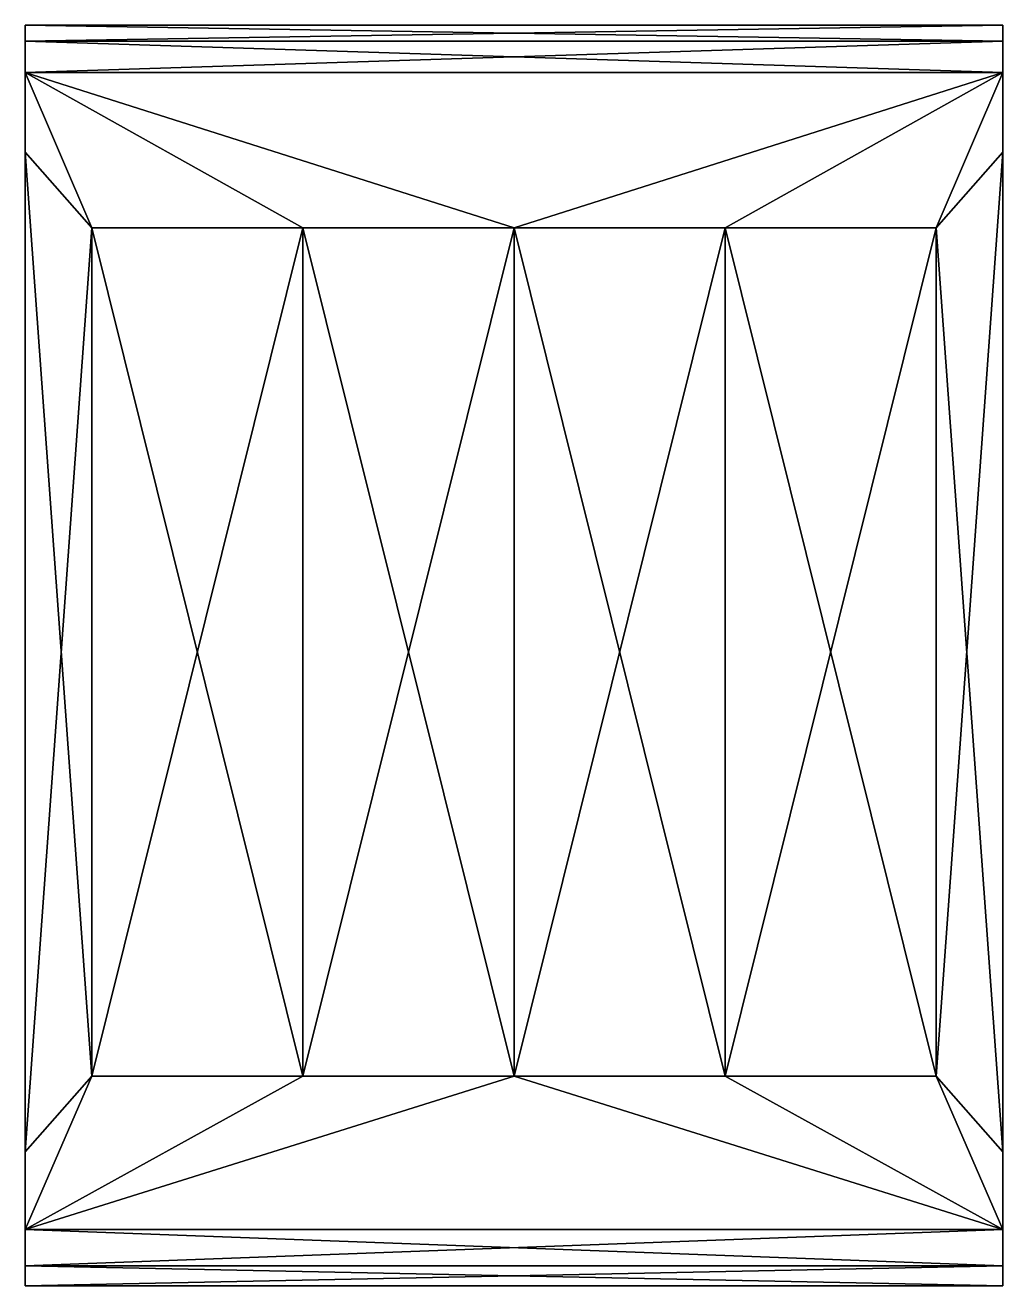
# Model space of a CAD drawing. Extents: x -59 to 59, y 0 to 152.
import ezdxf

# ---------------------------------------------------------------- set-up
doc = ezdxf.new("R2010")
doc.units = 0
doc.layers.add('chipBag01', color=250, linetype='CONTINUOUS')

msp = doc.modelspace()

# ---------------------------------------------------------------- meshes
at = {"layer": 'chipBag01'}
mesh = msp.add_polyface(dxfattribs=at)
corners = [(-59.009876, 6.787547, 3.109067), (59.009876, 6.787547, 3.109067), (-59.009876, 6.787547, -3.109067), (59.009876, 6.787547, -3.109067), (-59.009876, 146.484509, 3.109067), (59.009876, 146.484509, 3.109067), (-59.009876, 146.484509, -3.109067), (59.009876, 146.484509, -3.109067), (-59.007753, 2.427547, 3.109067), (59.007753, 2.427547, 3.109067), (-59.007753, 2.427547, -3.109067), (59.007753, 2.427547, -3.109067), (-59.007753, 150.275576, 3.109067), (59.007753, 150.275576, 3.109067), (-59.007753, 150.275576, -3.109067), (59.007753, 150.275576, -3.109067), (-59.007753, 0, 3.109067), (59.007753, 0, 3.109067), (-59.007753, 0, -3.109067), (59.007753, 0, -3.109067), (-59.007753, 152.182987, 3.109067), (59.007753, 152.182987, 3.109067), (-59.007753, 152.182987, -3.109067), (59.007753, 152.182987, -3.109067), (50.975587, 127.729534, -31.090666), (50.975587, 25.290346, -31.090666), (-59.009876, 136.841674, -23.871217), (-59.009876, 136.841674, 23.871217), (-59.009876, 16.178207, 23.871217), (-59.009876, 16.178207, -23.871217), (-50.975587, 127.729534, 31.090666), (50.975587, 127.729534, 31.090666), (50.975587, 25.290346, 31.090666), (-50.975587, 25.290346, 31.090666), (-50.975587, 127.729534, -31.090666), (59.009876, 136.841674, 23.871217), (59.009876, 136.841674, -23.871217), (59.009876, 16.178207, -23.871217), (59.009876, 16.178207, 23.871217), (-50.975587, 25.290346, -31.090666), (-25.487794, 127.729534, -35.914043), (-25.487794, 25.290346, -35.914043), (-25.487794, 127.729534, 35.914043), (-25.487794, 25.290346, 35.914043), (0, 127.729534, -37.435915), (0, 25.290346, -37.435915), (0, 127.729534, 37.435915), (0, 25.290346, 37.435915), (25.487794, 127.729534, -35.914043), (25.487794, 25.290346, -35.914043), (25.487794, 127.729534, 35.914043), (25.487794, 25.290346, 35.914043)]
mesh.append_faces([[corners[k] for k in face] for face in [(30, 42, 43), (16, 17, 19), (49, 25, 24), (22, 23, 21), (35, 36, 37), (26, 27, 28), (28, 0, 2), (3, 37, 25), (37, 3, 1), (0, 28, 33), (31, 35, 38), (5, 50, 46), (24, 36, 7), (6, 26, 34), (0, 8, 10), (2, 10, 11), (3, 11, 9), (1, 9, 8), (6, 14, 12), (4, 12, 13), (5, 13, 15), (7, 15, 14), (8, 16, 18), (10, 18, 19), (11, 19, 17), (9, 17, 16), (14, 22, 20), (12, 20, 21), (13, 21, 23), (15, 23, 22), (27, 30, 33), (36, 24, 25), (2, 45, 41), (45, 2, 3), (35, 5, 7), (7, 44, 48), (1, 0, 47), (32, 38, 1), (34, 26, 29), (26, 6, 4), (30, 27, 4), (5, 35, 31), (42, 46, 47), (40, 34, 39), (39, 29, 2), (0, 43, 47), (44, 40, 41), (46, 50, 51), (4, 5, 46), (44, 7, 6), (48, 44, 45), (50, 31, 32), (30, 43, 33), (16, 19, 18), (49, 24, 48), (22, 21, 20), (35, 37, 38), (26, 28, 29), (28, 2, 29), (3, 25, 49), (37, 1, 38), (0, 33, 43), (31, 38, 32), (24, 7, 48), (6, 34, 40), (0, 10, 2), (2, 11, 3), (3, 9, 1), (1, 8, 0), (6, 12, 4), (4, 13, 5), (5, 15, 7), (7, 14, 6), (8, 18, 10), (10, 19, 11), (11, 17, 9), (9, 16, 8), (14, 20, 12), (12, 21, 13), (13, 23, 15), (15, 22, 14), (27, 33, 28), (36, 25, 37), (45, 3, 49), (35, 7, 36), (1, 47, 51), (32, 1, 51), (34, 29, 39), (26, 4, 27), (30, 4, 42), (5, 31, 50), (42, 47, 43), (40, 39, 41), (39, 2, 41), (44, 41, 45), (46, 51, 47), (4, 46, 42), (44, 6, 40), (48, 45, 49), (50, 32, 51)]])

doc.saveas('drawing.dxf')
